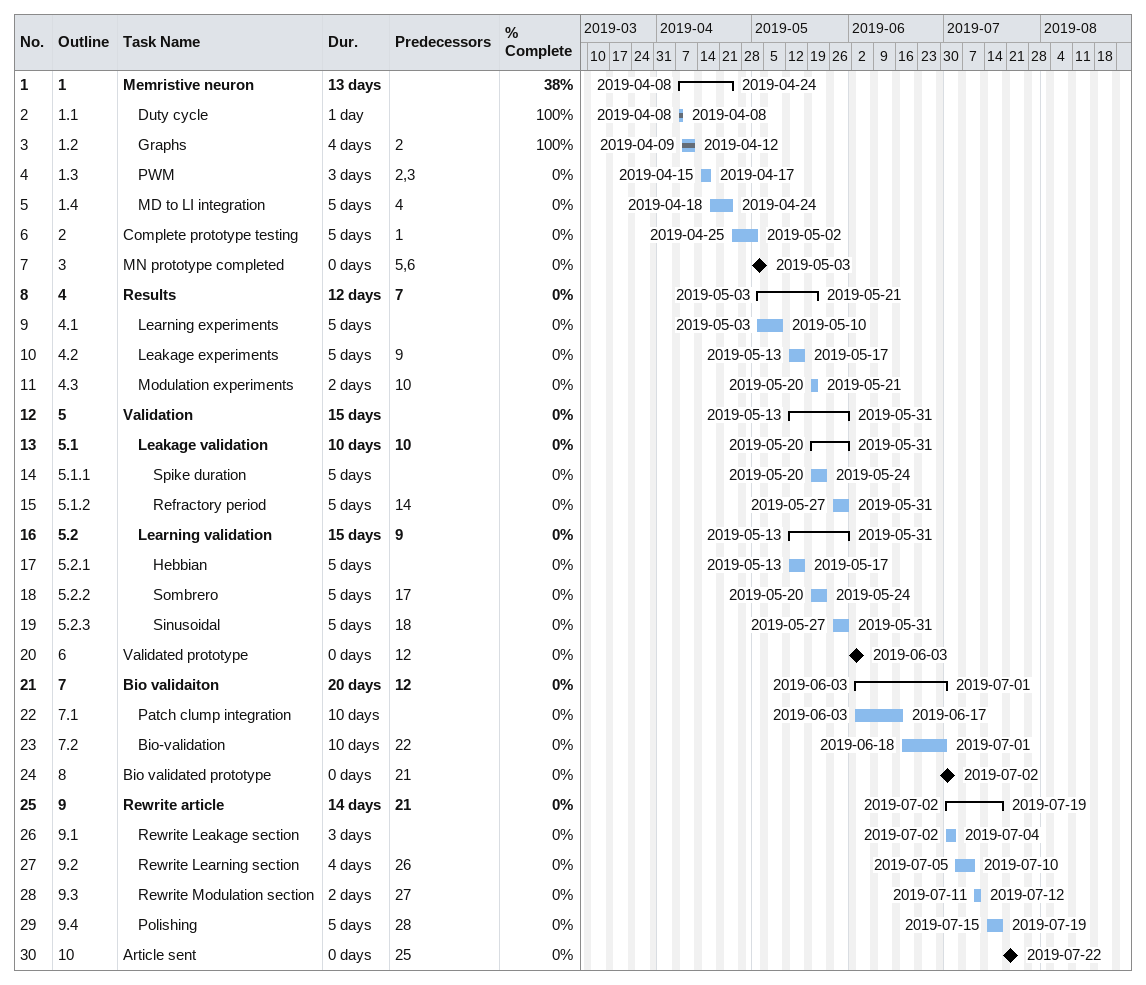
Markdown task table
| ID | WBS | Task | Duration | Start | Finish | Predecessors | % complete |
|---|---|---|---|---|---|---|---|
| 1 | 1 | **Memristive neuron** | 13d | 2019-04-08 | 2019-04-24 |  | 38 |
| 2 | 1.1 | Duty cycle | 1d | 2019-04-08 | 2019-04-08 |  | 100 |
| 3 | 1.2 | Graphs | 4d | 2019-04-09 | 2019-04-12 | 2 | 100 |
| 4 | 1.3 | PWM | 3d | 2019-04-15 | 2019-04-17 | 2, 3 | 0 |
| 5 | 1.4 | MD to LI integration | 5d | 2019-04-18 | 2019-04-24 | 4 | 0 |
| 6 | 2 | Complete prototype testing | 5d | 2019-04-25 | 2019-05-02 | 1 | 0 |
| 7 | 3 | MN prototype completed | 0d | 2019-05-03 | 2019-05-03 | 5, 6 | 0 |
| 8 | 4 | **Results** | 12d | 2019-05-03 | 2019-05-21 | 7 | 0 |
| 9 | 4.1 | Learning experiments | 5d | 2019-05-03 | 2019-05-10 |  | 0 |
| 10 | 4.2 | Leakage experiments | 5d | 2019-05-13 | 2019-05-17 | 9 | 0 |
| 11 | 4.3 | Modulation experiments | 2d | 2019-05-20 | 2019-05-21 | 10 | 0 |
| 12 | 5 | **Validation** | 15d | 2019-05-13 | 2019-05-31 |  | 0 |
| 13 | 5.1 | **Leakage validation** | 10d | 2019-05-20 | 2019-05-31 | 10 | 0 |
| 14 | 5.1.1 | Spike duration | 5d | 2019-05-20 | 2019-05-24 |  | 0 |
| 15 | 5.1.2 | Refractory period | 5d | 2019-05-27 | 2019-05-31 | 14 | 0 |
| 16 | 5.2 | **Learning validation** | 15d | 2019-05-13 | 2019-05-31 | 9 | 0 |
| 17 | 5.2.1 | Hebbian | 5d | 2019-05-13 | 2019-05-17 |  | 0 |
| 18 | 5.2.2 | Sombrero | 5d | 2019-05-20 | 2019-05-24 | 17 | 0 |
| 19 | 5.2.3 | Sinusoidal | 5d | 2019-05-27 | 2019-05-31 | 18 | 0 |
| 20 | 6 | Validated prototype | 0d | 2019-06-03 | 2019-06-03 | 12 | 0 |
| 21 | 7 | **Bio validaiton** | 20d | 2019-06-03 | 2019-07-01 | 12 | 0 |
| 22 | 7.1 | Patch clump integration | 10d | 2019-06-03 | 2019-06-17 |  | 0 |
| 23 | 7.2 | Bio-validation | 10d | 2019-06-18 | 2019-07-01 | 22 | 0 |
| 24 | 8 | Bio validated prototype | 0d | 2019-07-02 | 2019-07-02 | 21 | 0 |
| 25 | 9 | **Rewrite article** | 14d | 2019-07-02 | 2019-07-19 | 21 | 0 |
| 26 | 9.1 | Rewrite Leakage section | 3d | 2019-07-02 | 2019-07-04 |  | 0 |
| 27 | 9.2 | Rewrite Learning section | 4d | 2019-07-05 | 2019-07-10 | 26 | 0 |
| 28 | 9.3 | Rewrite Modulation section | 2d | 2019-07-11 | 2019-07-12 | 27 | 0 |
| 29 | 9.4 | Polishing | 5d | 2019-07-15 | 2019-07-19 | 28 | 0 |
| 30 | 10 | Article sent | 0d | 2019-07-22 | 2019-07-22 | 25 | 0 |
